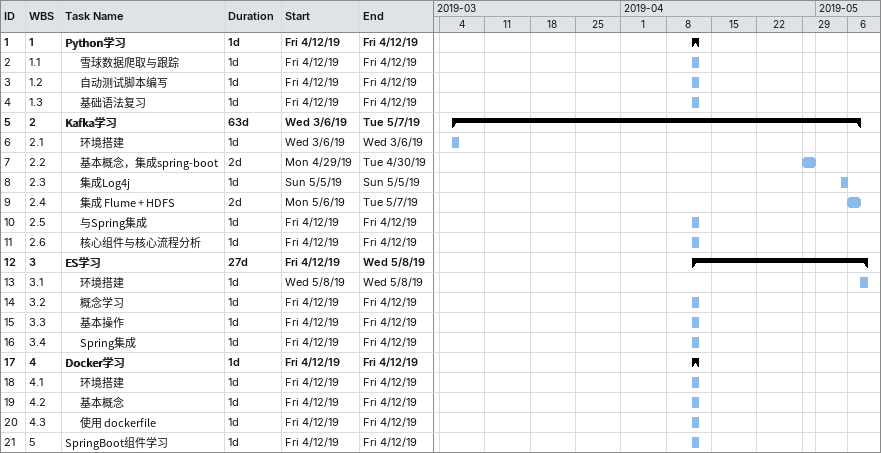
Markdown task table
| ID | WBS | Task | Duration | Start | Finish |
|---|---|---|---|---|---|
| 1 | 1 | **Python学习** | 1d | 2019-04-12 | 2019-04-12 |
| 2 | 1.1 | 雪球数据爬取与跟踪 | 1d | 2019-04-12 | 2019-04-12 |
| 3 | 1.2 | 自动测试脚本编写 | 1d | 2019-04-12 | 2019-04-12 |
| 4 | 1.3 | 基础语法复习 | 1d | 2019-04-12 | 2019-04-12 |
| 5 | 2 | **Kafka学习** | 63d | 2019-03-06 | 2019-05-07 |
| 6 | 2.1 | 环境搭建 | 1d | 2019-03-06 | 2019-03-06 |
| 7 | 2.2 | 基本概念，集成spring-boot | 2d | 2019-04-29 | 2019-04-30 |
| 8 | 2.3 | 集成Log4j | 1d | 2019-05-05 | 2019-05-05 |
| 9 | 2.4 | 集成 Flume + HDFS | 2d | 2019-05-06 | 2019-05-07 |
| 10 | 2.5 | 与Spring集成 | 1d | 2019-04-12 | 2019-04-12 |
| 11 | 2.6 | 核心组件与核心流程分析 | 1d | 2019-04-12 | 2019-04-12 |
| 12 | 3 | **ES学习** | 27d | 2019-04-12 | 2019-05-08 |
| 13 | 3.1 | 环境搭建 | 1d | 2019-05-08 | 2019-05-08 |
| 14 | 3.2 | 概念学习 | 1d | 2019-04-12 | 2019-04-12 |
| 15 | 3.3 | 基本操作 | 1d | 2019-04-12 | 2019-04-12 |
| 16 | 3.4 | Spring集成 | 1d | 2019-04-12 | 2019-04-12 |
| 17 | 4 | **Docker学习** | 1d | 2019-04-12 | 2019-04-12 |
| 18 | 4.1 | 环境搭建 | 1d | 2019-04-12 | 2019-04-12 |
| 19 | 4.2 | 基本概念 | 1d | 2019-04-12 | 2019-04-12 |
| 20 | 4.3 | 使用 dockerfile | 1d | 2019-04-12 | 2019-04-12 |
| 21 | 5 | SpringBoot组件学习 | 1d | 2019-04-12 | 2019-04-12 |
